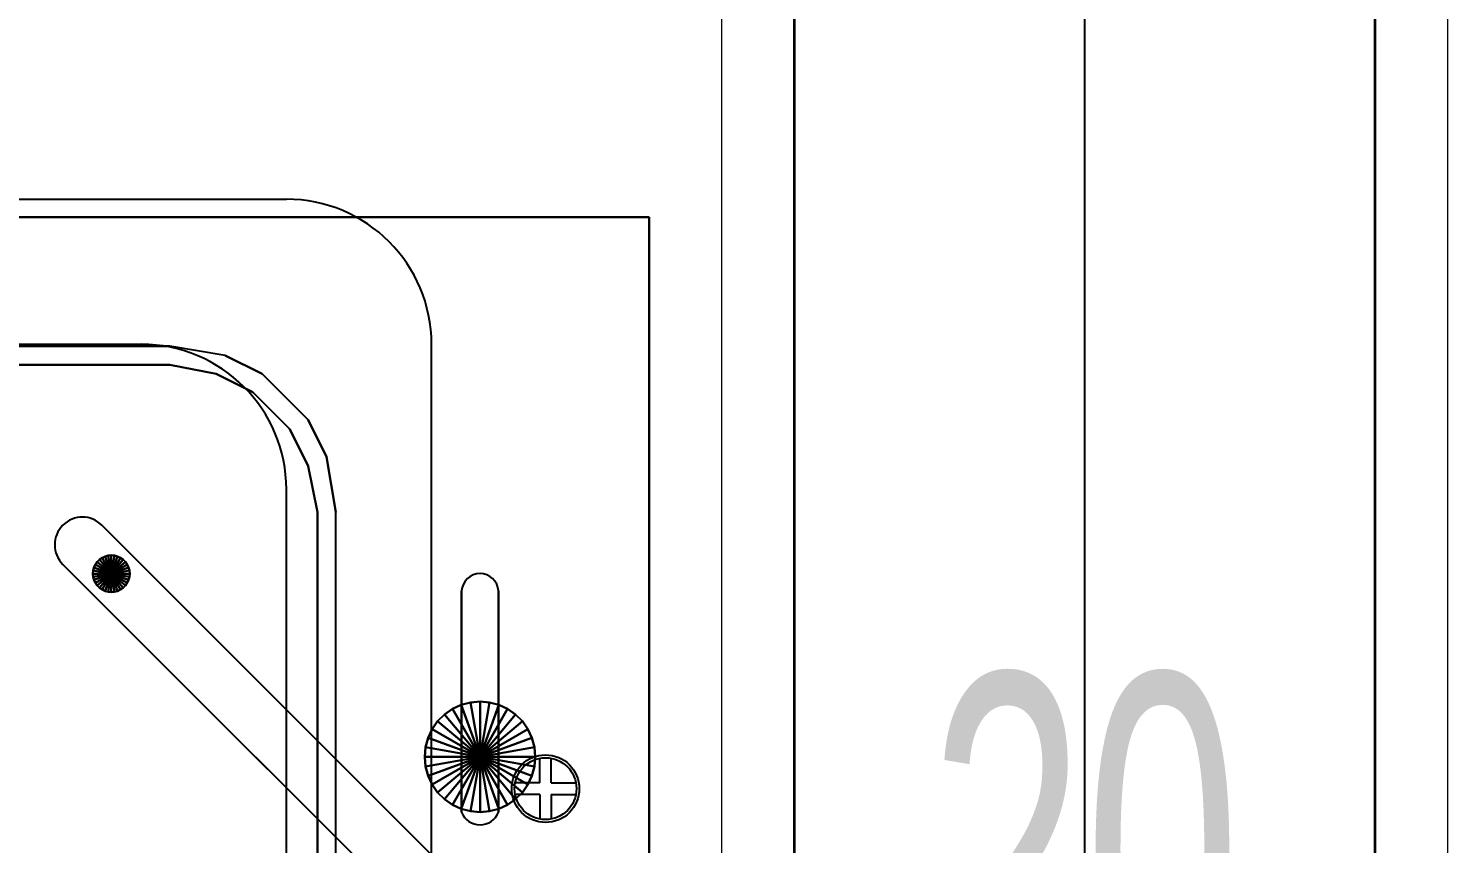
# Model space of a CAD drawing. Header units: inches. Extents: x -7543 to -822, y 102837 to 190349.
# Drawn here: x -833.28704 to -833.27726, y 102837.01969 to 102837.02531 of the extents above; entities that cross this region are included whole.
import ezdxf

# ---------------------------------------------------------------- set-up
doc = ezdxf.new("R2010")
doc.units = ezdxf.units.IN
doc.header["$MEASUREMENT"] = 0
doc.linetypes.add('__ZG_T_P__9', pattern=[22, 1, -10, 1, -10])
doc.linetypes.add('DASHDOTX2', pattern=[2, 1, -0.5, 0, -0.5])
doc.layers.get('Defpoints').update_dxf_attribs({"lineweight": 25})
for name, color, linetype, lineweight in [('AKS', 1, 'Continuous', 25), ('ICOL', 55, 'Continuous', 25), ('İZ DÜŞÜM', 253, 'Continuous', 20), ('SIVA', 150, 'Continuous', 15)]:
    doc.layers.add(name, color=color, linetype=linetype, lineweight=lineweight)
doc.layers.add('DUVAR', color=7, linetype='Continuous', lineweight=35, true_color=0xfc4642)
doc.layers.add('TEFRİŞ', color=7, linetype='Continuous', lineweight=25, true_color=0x78462c)
doc.styles.add('OLCU', font='tromand.shx', dxfattribs={"width": 0.6, "height": 12})

msp = doc.modelspace()

# ---------------------------------------------------------------- linework, layer by layer
at = {"layer": 'AKS', "linetype": 'DASHDOTX2', "ltscale": 10}
msp.add_line((-833.2797611994152, 102836.7345203941), (-833.2797611994152, 102837.2416375468), dxfattribs=at)
at = {"layer": 'Defpoints', "color": 6}
msp.add_line((-833.2777611994155, 102836.7776839999), (-833.2777611994155, 102837.1276839999), dxfattribs=at)
at = {"layer": 'Defpoints', "color": 3}
msp.add_line((-833.2817611994157, 102836.9756839999), (-833.2817611994157, 102837.053184434), dxfattribs=at)
at = {"layer": 'DUVAR'}
for p, q in [((-833.2777611994156, 102836.9716839999), (-833.2777611994156, 102837.0976838212)), ((-833.2817611994157, 102836.9756839999), (-833.2817611994157, 102837.053184434))]:
    msp.add_line(p, q, dxfattribs=at)
at = {"layer": 'ICOL'}
for p, q in [((-833.2907611994156, 102837.0241287932), (-833.2852611994156, 102837.0241287932)), ((-833.2897611994156, 102837.0231287932), (-833.2862611994155, 102837.0231287932)), ((-833.2842611994156, 102837.0191604804), (-833.2842611994156, 102837.0231287932)), ((-833.2852611994156, 102837.0191604804), (-833.2852611994156, 102837.0221287932)), ((-833.2835159373597, 102837.0201074961), (-833.2835159373597, 102837.0202803887)), ((-833.2834359373597, 102837.0201074961), (-833.2834359373597, 102837.0202803887)), ((-833.2835159373598, 102837.0201074961), (-833.2836888299702, 102837.0201074961)), ((-833.2834359373597, 102837.0201074961), (-833.2832630447492, 102837.0201074961)), ((-833.2835159373597, 102837.0200274961), (-833.2836888299702, 102837.0200274961)), ((-833.2835159373597, 102837.0200274961), (-833.2835159373597, 102837.0198546035)), ((-833.2834359373597, 102837.0200274961), (-833.2834359373597, 102837.0198546035)), ((-833.2834359373597, 102837.0200274961), (-833.2832630447492, 102837.0200274961))]:
    msp.add_line(p, q, dxfattribs=at)
for radius in [0.0002328926104400307, 0.0002128926104400307]:
    msp.add_circle((-833.2834759373598, 102837.0200674961), radius, dxfattribs=at)
for centre in [(-833.2852611994156, 102837.0231287932), (-833.2862611994157, 102837.0221287932)]:
    msp.add_arc(centre, 0.001, 0, 90, dxfattribs=at)
at = {"layer": 'İZ DÜŞÜM', "linetype": '__ZG_T_P__9'}
for p, q in [((-833.2777611994165, 102837.1276839999), (-833.2777611994165, 102836.7776839999)), ((-833.2777611994152, 102837.1276839999), (-833.2777611994152, 102836.7776839999))]:
    msp.add_line(p, q, dxfattribs=at)
at = {"layer": 'SIVA'}
for p, q in [((-833.2772611994153, 102837.0981838212), (-833.2772611994153, 102836.9711839998)), ((-833.2822611994153, 102836.9761838212), (-833.2822611994153, 102837.052684434))]:
    msp.add_line(p, q, dxfattribs=at)
at = {"layer": 'TEFRİŞ'}
for p, q in [((-833.2860631994156, 102837.0231155963, -0.004190999999999999), (-833.2907291994156, 102837.0231155963, -0.004190999999999999)), ((-833.2856821994156, 102837.0230520963, -0.004190999999999999), (-833.2860631994156, 102837.0231155963, -0.004190999999999999)), ((-833.2854281994156, 102837.0229250963, -0.004190999999999999), (-833.2856821994156, 102837.0230520963, -0.004190999999999999)), ((-833.2857456994157, 102837.0229250963, -0.004190999999999999), (-833.2860631994156, 102837.0229885963, -0.004190999999999999)), ((-833.2854916994156, 102837.0227980963, -0.004190999999999999), (-833.2857456994157, 102837.0229250963, -0.004190999999999999)), ((-833.2851106994156, 102837.0226075963, -0.004190999999999999), (-833.2854281994156, 102837.0229250963, -0.004190999999999999)), ((-833.2852376994156, 102837.0225440963, -0.004190999999999999), (-833.2854916994156, 102837.0227980963, -0.004190999999999999)), ((-833.2849836994156, 102837.0223535963, -0.004190999999999999), (-833.2851106994156, 102837.0226075963, -0.004190999999999999)), ((-833.2851106994156, 102837.0222900963, -0.004190999999999999), (-833.2852376994156, 102837.0225440963, -0.004190999999999999)), ((-833.2849201994156, 102837.0219725963, -0.004190999999999999), (-833.2849836994156, 102837.0223535963, -0.004190999999999999)), ((-833.2850471994157, 102837.0219725963, -0.004190999999999999), (-833.2851106994156, 102837.0222900963, -0.004190999999999999)), ((-833.2849201994156, 102837.0160365963, -0.004190999999999999), (-833.2849201994156, 102837.0219725963, -0.004190999999999999))]:
    msp.add_line(p, q, dxfattribs=at)
for centre, radius, start, end in [((-833.2866661794156, 102837.0217475763, 0.00127), 0.000190494566851637, 45.0000000002303, 225.0000000002303), ((-833.2839271994156, 102837.0214216956, 0.0007620000000000005), 0.0001272455105001902, 3.559764823979747, 176.4402351760203), ((-833.2839271994156, 102837.0199536451, 0.0007620000000000005), 0.0001357854441317281, 200.7234838140541, 339.2765161859458)]:
    msp.add_arc(centre, radius, start, end, dxfattribs=at)
for points in [[(-833.2827611994156, 102837.0240045963, -0.000127000000000001), (-833.2927611994156, 102837.0240045963, -0.000127000000000001), (-833.2927611994156, 102837.0240045963), (-833.2827611994156, 102837.0240045963)], [(-833.2827611994156, 102837.0240045963, -0.000127000000000001), (-833.2827611994156, 102837.0140045963, -0.000127000000000001), (-833.2827611994156, 102837.0140045963), (-833.2827611994156, 102837.0240045963)], [(-833.2907291994156, 102837.0229885963, -0.004190999999999999), (-833.2860631994156, 102837.0229885963, -0.004190999999999999), (-833.2860631994156, 102837.0229885963, -0.000127000000000001), (-833.2907291994156, 102837.0229885963, -0.000127000000000001)], [(-833.2860631994156, 102837.0229885963, -0.004190999999999999), (-833.2857456994157, 102837.0229250963, -0.004190999999999999), (-833.2857456994157, 102837.0229250963, -0.000127000000000001), (-833.2860631994156, 102837.0229885963, -0.000127000000000001)], [(-833.2857456994157, 102837.0229250963, -0.004190999999999999), (-833.2854916994156, 102837.0227980963, -0.004190999999999999), (-833.2854916994156, 102837.0227980963, -0.000127000000000001), (-833.2857456994157, 102837.0229250963, -0.000127000000000001)], [(-833.2854916994156, 102837.0227980963, -0.004190999999999999), (-833.2852376994156, 102837.0225440963, -0.004190999999999999), (-833.2852376994156, 102837.0225440963, -0.000127000000000001), (-833.2854916994156, 102837.0227980963, -0.000127000000000001)], [(-833.2852376994156, 102837.0225440963, -0.004190999999999999), (-833.2851106994156, 102837.0222900963, -0.004190999999999999), (-833.2851106994156, 102837.0222900963, -0.000127000000000001), (-833.2852376994156, 102837.0225440963, -0.000127000000000001)], [(-833.2851106994156, 102837.0222900963, -0.004190999999999999), (-833.2850471994157, 102837.0219725963, -0.004190999999999999), (-833.2850471994157, 102837.0219725963, -0.000127000000000001), (-833.2851106994156, 102837.0222900963, -0.000127000000000001)], [(-833.2850471994157, 102837.0219725963, -0.004190999999999999), (-833.2850471994157, 102837.0160365963, -0.004190999999999999), (-833.2850471994157, 102837.0160365963, -0.000127000000000001), (-833.2850471994157, 102837.0219725963, -0.000127000000000001)], [(-833.2838822994156, 102837.0192330963, 0.00127), (-833.2837026994156, 102837.0190534963, 0.000889), (-833.2865314794157, 102837.0218822763, 0.000889), (-833.2865314794157, 102837.0218822763, 0.00127)], [(-833.2865106394156, 102837.0216679363, 0.0006349999999999995), (-833.2865306994156, 102837.0216585763, 0.0006349999999999995), (-833.2865306994156, 102837.0216585763, 0.000889), (-833.2865106394156, 102837.0216679363, 0.000889)], [(-833.2864671994156, 102837.0215485963, 0.0006349999999999995), (-833.2865106394156, 102837.0216679363, 0.0006349999999999995), (-833.2865306994156, 102837.0216585763, 0.0006349999999999995), (-833.2864671994156, 102837.0215485963, 0.0006349999999999995)], [(-833.2864671994156, 102837.0215485963, 0.000889), (-833.2865106394156, 102837.0216679363, 0.000889), (-833.2865306994156, 102837.0216585763, 0.000889), (-833.2864671994156, 102837.0215485963, 0.000889)], [(-833.2864892594156, 102837.0216736763, 0.0006349999999999995), (-833.2865106394156, 102837.0216679363, 0.0006349999999999995), (-833.2865106394156, 102837.0216679363, 0.000889), (-833.2864892594156, 102837.0216736763, 0.000889)], [(-833.2864671994156, 102837.0215485963, 0.0006349999999999995), (-833.2864892594156, 102837.0216736763, 0.0006349999999999995), (-833.2865106394156, 102837.0216679363, 0.0006349999999999995), (-833.2864671994156, 102837.0215485963, 0.0006349999999999995)], [(-833.2864671994156, 102837.0215485963, 0.000889), (-833.2864892594156, 102837.0216736763, 0.000889), (-833.2865106394156, 102837.0216679363, 0.000889), (-833.2864671994156, 102837.0215485963, 0.000889)], [(-833.2864671994156, 102837.0216755963, 0.0006349999999999995), (-833.2864892594156, 102837.0216736763, 0.0006349999999999995), (-833.2864892594156, 102837.0216736763, 0.000889), (-833.2864671994156, 102837.0216755963, 0.000889)], [(-833.2864671994156, 102837.0215485963, 0.0006349999999999995), (-833.2864671994156, 102837.0216755963, 0.0006349999999999995), (-833.2864892594156, 102837.0216736763, 0.0006349999999999995), (-833.2864671994156, 102837.0215485963, 0.0006349999999999995)], [(-833.2864671994156, 102837.0215485963, 0.000889), (-833.2864671994156, 102837.0216755963, 0.000889), (-833.2864892594156, 102837.0216736763, 0.000889), (-833.2864671994156, 102837.0215485963, 0.000889)], [(-833.2864451394156, 102837.0216736763, 0.0006349999999999995), (-833.2864671994156, 102837.0216755963, 0.0006349999999999995), (-833.2864671994156, 102837.0216755963, 0.000889), (-833.2864451394156, 102837.0216736763, 0.000889)], [(-833.2864671994156, 102837.0215485963, 0.0006349999999999995), (-833.2864451394156, 102837.0216736763, 0.0006349999999999995), (-833.2864671994156, 102837.0216755963, 0.0006349999999999995), (-833.2864671994156, 102837.0215485963, 0.0006349999999999995)], [(-833.2864671994156, 102837.0215485963, 0.000889), (-833.2864451394156, 102837.0216736763, 0.000889), (-833.2864671994156, 102837.0216755963, 0.000889), (-833.2864671994156, 102837.0215485963, 0.000889)], [(-833.2864671994156, 102837.0215485963, 0.0006349999999999995), (-833.2864237594156, 102837.0216679363, 0.0006349999999999995), (-833.2864451394156, 102837.0216736763, 0.0006349999999999995), (-833.2864671994156, 102837.0215485963, 0.0006349999999999995)], [(-833.2864671994156, 102837.0215485963, 0.000889), (-833.2864237594156, 102837.0216679363, 0.000889), (-833.2864451394156, 102837.0216736763, 0.000889), (-833.2864671994156, 102837.0215485963, 0.000889)], [(-833.2864671994156, 102837.0215485963, 0.0006349999999999995), (-833.2864036994156, 102837.0216585763, 0.0006349999999999995), (-833.2864237594156, 102837.0216679363, 0.0006349999999999995), (-833.2864671994156, 102837.0215485963, 0.0006349999999999995)], [(-833.2864671994156, 102837.0215485963, 0.000889), (-833.2864036994156, 102837.0216585763, 0.000889), (-833.2864237594156, 102837.0216679363, 0.000889), (-833.2864671994156, 102837.0215485963, 0.000889)], [(-833.2864237594156, 102837.0216679363, 0.0006349999999999995), (-833.2864451394156, 102837.0216736763, 0.0006349999999999995), (-833.2864451394156, 102837.0216736763, 0.000889), (-833.2864237594156, 102837.0216679363, 0.000889)], [(-833.2864036994156, 102837.0216585763, 0.0006349999999999995), (-833.2864237594156, 102837.0216679363, 0.0006349999999999995), (-833.2864237594156, 102837.0216679363, 0.000889), (-833.2864036994156, 102837.0216585763, 0.000889)], [(-833.2841516994156, 102837.0189636963, 0.00127), (-833.2839720994157, 102837.0187840963, 0.000889), (-833.2868008794156, 102837.0216128763, 0.000889), (-833.2868008794156, 102837.0216128763, 0.00127)], [(-833.2865922794156, 102837.0215706563, 0.0006349999999999995), (-833.2865941994156, 102837.0215485963, 0.0006349999999999995), (-833.2865941994156, 102837.0215485963, 0.000889), (-833.2865922794156, 102837.0215706563, 0.000889)], [(-833.2864671994156, 102837.0215485963, 0.0006349999999999995), (-833.2865922794156, 102837.0215706563, 0.0006349999999999995), (-833.2865941994156, 102837.0215485963, 0.0006349999999999995), (-833.2864671994156, 102837.0215485963, 0.0006349999999999995)], [(-833.2864671994156, 102837.0215485963, 0.000889), (-833.2865922794156, 102837.0215706563, 0.000889), (-833.2865941994156, 102837.0215485963, 0.000889), (-833.2864671994156, 102837.0215485963, 0.000889)], [(-833.2865865394156, 102837.0215920363, 0.0006349999999999995), (-833.2865922794156, 102837.0215706563, 0.0006349999999999995), (-833.2865922794156, 102837.0215706563, 0.000889), (-833.2865865394156, 102837.0215920363, 0.000889)], [(-833.2864671994156, 102837.0215485963, 0.0006349999999999995), (-833.2865865394156, 102837.0215920363, 0.0006349999999999995), (-833.2865922794156, 102837.0215706563, 0.0006349999999999995), (-833.2864671994156, 102837.0215485963, 0.0006349999999999995)], [(-833.2864671994156, 102837.0215485963, 0.000889), (-833.2865865394156, 102837.0215920363, 0.000889), (-833.2865922794156, 102837.0215706563, 0.000889), (-833.2864671994156, 102837.0215485963, 0.000889)], [(-833.2865771794156, 102837.0216120963, 0.0006349999999999995), (-833.2865865394156, 102837.0215920363, 0.0006349999999999995), (-833.2865865394156, 102837.0215920363, 0.000889), (-833.2865771794156, 102837.0216120963, 0.000889)], [(-833.2864671994156, 102837.0215485963, 0.0006349999999999995), (-833.2865771794156, 102837.0216120963, 0.0006349999999999995), (-833.2865865394156, 102837.0215920363, 0.0006349999999999995), (-833.2864671994156, 102837.0215485963, 0.0006349999999999995)], [(-833.2864671994156, 102837.0215485963, 0.000889), (-833.2865771794156, 102837.0216120963, 0.000889), (-833.2865865394156, 102837.0215920363, 0.000889), (-833.2864671994156, 102837.0215485963, 0.000889)], [(-833.2865644794156, 102837.0216302363, 0.0006349999999999995), (-833.2865771794156, 102837.0216120963, 0.0006349999999999995), (-833.2865771794156, 102837.0216120963, 0.000889), (-833.2865644794156, 102837.0216302363, 0.000889)], [(-833.2864671994156, 102837.0215485963, 0.0006349999999999995), (-833.2865644794156, 102837.0216302363, 0.0006349999999999995), (-833.2865771794156, 102837.0216120963, 0.0006349999999999995), (-833.2864671994156, 102837.0215485963, 0.0006349999999999995)], [(-833.2864671994156, 102837.0215485963, 0.000889), (-833.2865644794156, 102837.0216302363, 0.000889), (-833.2865771794156, 102837.0216120963, 0.000889), (-833.2864671994156, 102837.0215485963, 0.000889)], [(-833.2865488394157, 102837.0216458763, 0.0006349999999999995), (-833.2865644794156, 102837.0216302363, 0.0006349999999999995), (-833.2865644794156, 102837.0216302363, 0.000889), (-833.2865488394157, 102837.0216458763, 0.000889)], [(-833.2864671994156, 102837.0215485963, 0.0006349999999999995), (-833.2865488394157, 102837.0216458763, 0.0006349999999999995), (-833.2865644794156, 102837.0216302363, 0.0006349999999999995), (-833.2864671994156, 102837.0215485963, 0.0006349999999999995)], [(-833.2864671994156, 102837.0215485963, 0.000889), (-833.2865488394157, 102837.0216458763, 0.000889), (-833.2865644794156, 102837.0216302363, 0.000889), (-833.2864671994156, 102837.0215485963, 0.000889)], [(-833.2865306994156, 102837.0216585763, 0.0006349999999999995), (-833.2865488394157, 102837.0216458763, 0.0006349999999999995), (-833.2865488394157, 102837.0216458763, 0.000889), (-833.2865306994156, 102837.0216585763, 0.000889)], [(-833.2864671994156, 102837.0215485963, 0.0006349999999999995), (-833.2865306994156, 102837.0216585763, 0.0006349999999999995), (-833.2865488394157, 102837.0216458763, 0.0006349999999999995), (-833.2864671994156, 102837.0215485963, 0.0006349999999999995)], [(-833.2864671994156, 102837.0215485963, 0.000889), (-833.2865306994156, 102837.0216585763, 0.000889), (-833.2865488394157, 102837.0216458763, 0.000889), (-833.2864671994156, 102837.0215485963, 0.000889)], [(-833.2864671994156, 102837.0215485963, 0.0006349999999999995), (-833.2863855594156, 102837.0216458763, 0.0006349999999999995), (-833.2864036994156, 102837.0216585763, 0.0006349999999999995), (-833.2864671994156, 102837.0215485963, 0.0006349999999999995)], [(-833.2864671994156, 102837.0215485963, 0.000889), (-833.2863855594156, 102837.0216458763, 0.000889), (-833.2864036994156, 102837.0216585763, 0.000889), (-833.2864671994156, 102837.0215485963, 0.000889)], [(-833.2864671994156, 102837.0215485963, 0.0006349999999999995), (-833.2863699194156, 102837.0216302363, 0.0006349999999999995), (-833.2863855594156, 102837.0216458763, 0.0006349999999999995), (-833.2864671994156, 102837.0215485963, 0.0006349999999999995)], [(-833.2864671994156, 102837.0215485963, 0.000889), (-833.2863699194156, 102837.0216302363, 0.000889), (-833.2863855594156, 102837.0216458763, 0.000889), (-833.2864671994156, 102837.0215485963, 0.000889)], [(-833.2864671994156, 102837.0215485963, 0.0006349999999999995), (-833.2863572194155, 102837.0216120963, 0.0006349999999999995), (-833.2863699194156, 102837.0216302363, 0.0006349999999999995), (-833.2864671994156, 102837.0215485963, 0.0006349999999999995)], [(-833.2864671994156, 102837.0215485963, 0.000889), (-833.2863572194155, 102837.0216120963, 0.000889), (-833.2863699194156, 102837.0216302363, 0.000889), (-833.2864671994156, 102837.0215485963, 0.000889)], [(-833.2864671994156, 102837.0215485963, 0.0006349999999999995), (-833.2863478594156, 102837.0215920363, 0.0006349999999999995), (-833.2863572194155, 102837.0216120963, 0.0006349999999999995), (-833.2864671994156, 102837.0215485963, 0.0006349999999999995)], [(-833.2864671994156, 102837.0215485963, 0.000889), (-833.2863478594156, 102837.0215920363, 0.000889), (-833.2863572194155, 102837.0216120963, 0.000889), (-833.2864671994156, 102837.0215485963, 0.000889)], [(-833.2864671994156, 102837.0215485963, 0.0006349999999999995), (-833.2863421194156, 102837.0215706563, 0.0006349999999999995), (-833.2863478594156, 102837.0215920363, 0.0006349999999999995), (-833.2864671994156, 102837.0215485963, 0.0006349999999999995)], [(-833.2864671994156, 102837.0215485963, 0.000889), (-833.2863421194156, 102837.0215706563, 0.000889), (-833.2863478594156, 102837.0215920363, 0.000889), (-833.2864671994156, 102837.0215485963, 0.000889)], [(-833.2864671994156, 102837.0215485963, 0.0006349999999999995), (-833.2863401994156, 102837.0215485963, 0.0006349999999999995), (-833.2863421194156, 102837.0215706563, 0.0006349999999999995), (-833.2864671994156, 102837.0215485963, 0.0006349999999999995)], [(-833.2864671994156, 102837.0215485963, 0.000889), (-833.2863401994156, 102837.0215485963, 0.000889), (-833.2863421194156, 102837.0215706563, 0.000889), (-833.2864671994156, 102837.0215485963, 0.000889)], [(-833.2863855594156, 102837.0216458763, 0.0006349999999999995), (-833.2864036994156, 102837.0216585763, 0.0006349999999999995), (-833.2864036994156, 102837.0216585763, 0.000889), (-833.2863855594156, 102837.0216458763, 0.000889)], [(-833.2863699194156, 102837.0216302363, 0.0006349999999999995), (-833.2863855594156, 102837.0216458763, 0.0006349999999999995), (-833.2863855594156, 102837.0216458763, 0.000889), (-833.2863699194156, 102837.0216302363, 0.000889)], [(-833.2863572194155, 102837.0216120963, 0.0006349999999999995), (-833.2863699194156, 102837.0216302363, 0.0006349999999999995), (-833.2863699194156, 102837.0216302363, 0.000889), (-833.2863572194155, 102837.0216120963, 0.000889)], [(-833.2863478594156, 102837.0215920363, 0.0006349999999999995), (-833.2863572194155, 102837.0216120963, 0.0006349999999999995), (-833.2863572194155, 102837.0216120963, 0.000889), (-833.2863478594156, 102837.0215920363, 0.000889)], [(-833.2863421194156, 102837.0215706563, 0.0006349999999999995), (-833.2863478594156, 102837.0215920363, 0.0006349999999999995), (-833.2863478594156, 102837.0215920363, 0.000889), (-833.2863421194156, 102837.0215706563, 0.000889)], [(-833.2863401994156, 102837.0215485963, 0.0006349999999999995), (-833.2863421194156, 102837.0215706563, 0.0006349999999999995), (-833.2863421194156, 102837.0215706563, 0.000889), (-833.2863401994156, 102837.0215485963, 0.000889)], [(-833.2865941994156, 102837.0215485963, 0.0006349999999999995), (-833.2865922794156, 102837.0215265363, 0.0006349999999999995), (-833.2865922794156, 102837.0215265363, 0.000889), (-833.2865941994156, 102837.0215485963, 0.000889)], [(-833.2864671994156, 102837.0215485963, 0.0006349999999999995), (-833.2865941994156, 102837.0215485963, 0.0006349999999999995), (-833.2865922794156, 102837.0215265363, 0.0006349999999999995), (-833.2864671994156, 102837.0215485963, 0.0006349999999999995)], [(-833.2864671994156, 102837.0215485963, 0.000889), (-833.2865941994156, 102837.0215485963, 0.000889), (-833.2865922794156, 102837.0215265363, 0.000889), (-833.2864671994156, 102837.0215485963, 0.000889)], [(-833.2864671994156, 102837.0215485963, 0.0006349999999999995), (-833.2865922794156, 102837.0215265363, 0.0006349999999999995), (-833.2865865394156, 102837.0215051563, 0.0006349999999999995), (-833.2864671994156, 102837.0215485963, 0.0006349999999999995)], [(-833.2864671994156, 102837.0215485963, 0.000889), (-833.2865922794156, 102837.0215265363, 0.000889), (-833.2865865394156, 102837.0215051563, 0.000889), (-833.2864671994156, 102837.0215485963, 0.000889)], [(-833.2865922794156, 102837.0215265363, 0.0006349999999999995), (-833.2865865394156, 102837.0215051563, 0.0006349999999999995), (-833.2865865394156, 102837.0215051563, 0.000889), (-833.2865922794156, 102837.0215265363, 0.000889)], [(-833.2864671994156, 102837.0215485963, 0.0006349999999999995), (-833.2865865394156, 102837.0215051563, 0.0006349999999999995), (-833.2865771794156, 102837.0214850963, 0.0006349999999999995), (-833.2864671994156, 102837.0215485963, 0.0006349999999999995)], [(-833.2864671994156, 102837.0215485963, 0.000889), (-833.2865865394156, 102837.0215051563, 0.000889), (-833.2865771794156, 102837.0214850963, 0.000889), (-833.2864671994156, 102837.0215485963, 0.000889)], [(-833.2865865394156, 102837.0215051563, 0.0006349999999999995), (-833.2865771794156, 102837.0214850963, 0.0006349999999999995), (-833.2865771794156, 102837.0214850963, 0.000889), (-833.2865865394156, 102837.0215051563, 0.000889)], [(-833.2864671994156, 102837.0215485963, 0.0006349999999999995), (-833.2865771794156, 102837.0214850963, 0.0006349999999999995), (-833.2865644794156, 102837.0214669563, 0.0006349999999999995), (-833.2864671994156, 102837.0215485963, 0.0006349999999999995)], [(-833.2864671994156, 102837.0215485963, 0.000889), (-833.2865771794156, 102837.0214850963, 0.000889), (-833.2865644794156, 102837.0214669563, 0.000889), (-833.2864671994156, 102837.0215485963, 0.000889)], [(-833.2865771794156, 102837.0214850963, 0.0006349999999999995), (-833.2865644794156, 102837.0214669563, 0.0006349999999999995), (-833.2865644794156, 102837.0214669563, 0.000889), (-833.2865771794156, 102837.0214850963, 0.000889)], [(-833.2864671994156, 102837.0215485963, 0.0006349999999999995), (-833.2865644794156, 102837.0214669563, 0.0006349999999999995), (-833.2865488394157, 102837.0214513163, 0.0006349999999999995), (-833.2864671994156, 102837.0215485963, 0.0006349999999999995)], [(-833.2864671994156, 102837.0215485963, 0.000889), (-833.2865644794156, 102837.0214669563, 0.000889), (-833.2865488394157, 102837.0214513163, 0.000889), (-833.2864671994156, 102837.0215485963, 0.000889)], [(-833.2864671994156, 102837.0215485963, 0.0006349999999999995), (-833.2865488394157, 102837.0214513163, 0.0006349999999999995), (-833.2865306994156, 102837.0214386163, 0.0006349999999999995), (-833.2864671994156, 102837.0215485963, 0.0006349999999999995)], [(-833.2864671994156, 102837.0215485963, 0.000889), (-833.2865488394157, 102837.0214513163, 0.000889), (-833.2865306994156, 102837.0214386163, 0.000889), (-833.2864671994156, 102837.0215485963, 0.000889)], [(-833.2864671994156, 102837.0215485963, 0.0006349999999999995), (-833.2865306994156, 102837.0214386163, 0.0006349999999999995), (-833.2865106394156, 102837.0214292563, 0.0006349999999999995), (-833.2864671994156, 102837.0215485963, 0.0006349999999999995)], [(-833.2864671994156, 102837.0215485963, 0.000889), (-833.2865306994156, 102837.0214386163, 0.000889), (-833.2865106394156, 102837.0214292563, 0.000889), (-833.2864671994156, 102837.0215485963, 0.000889)], [(-833.2864671994156, 102837.0215485963, 0.0006349999999999995), (-833.2865106394156, 102837.0214292563, 0.0006349999999999995), (-833.2864892594156, 102837.0214235163, 0.0006349999999999995), (-833.2864671994156, 102837.0215485963, 0.0006349999999999995)], [(-833.2864671994156, 102837.0215485963, 0.000889), (-833.2865106394156, 102837.0214292563, 0.000889), (-833.2864892594156, 102837.0214235163, 0.000889), (-833.2864671994156, 102837.0215485963, 0.000889)], [(-833.2864671994156, 102837.0215485963, 0.0006349999999999995), (-833.2864892594156, 102837.0214235163, 0.0006349999999999995), (-833.2864671994156, 102837.0214215963, 0.0006349999999999995), (-833.2864671994156, 102837.0215485963, 0.0006349999999999995)], [(-833.2864671994156, 102837.0215485963, 0.0006349999999999995), (-833.2864671994156, 102837.0214215963, 0.0006349999999999995), (-833.2864451394156, 102837.0214235163, 0.0006349999999999995), (-833.2864671994156, 102837.0215485963, 0.0006349999999999995)], [(-833.2864671994156, 102837.0215485963, 0.000889), (-833.2864671994156, 102837.0214215963, 0.000889), (-833.2864451394156, 102837.0214235163, 0.000889), (-833.2864671994156, 102837.0215485963, 0.000889)], [(-833.2864671994156, 102837.0215485963, 0.0006349999999999995), (-833.2864451394156, 102837.0214235163, 0.0006349999999999995), (-833.2864237594156, 102837.0214292563, 0.0006349999999999995), (-833.2864671994156, 102837.0215485963, 0.0006349999999999995)], [(-833.2864671994156, 102837.0215485963, 0.000889), (-833.2864451394156, 102837.0214235163, 0.000889), (-833.2864237594156, 102837.0214292563, 0.000889), (-833.2864671994156, 102837.0215485963, 0.000889)], [(-833.2864671994156, 102837.0215485963, 0.0006349999999999995), (-833.2864237594156, 102837.0214292563, 0.0006349999999999995), (-833.2864036994156, 102837.0214386163, 0.0006349999999999995), (-833.2864671994156, 102837.0215485963, 0.0006349999999999995)], [(-833.2864671994156, 102837.0215485963, 0.000889), (-833.2864237594156, 102837.0214292563, 0.000889), (-833.2864036994156, 102837.0214386163, 0.000889), (-833.2864671994156, 102837.0215485963, 0.000889)], [(-833.2864671994156, 102837.0215485963, 0.0006349999999999995), (-833.2864036994156, 102837.0214386163, 0.0006349999999999995), (-833.2863855594156, 102837.0214513163, 0.0006349999999999995), (-833.2864671994156, 102837.0215485963, 0.0006349999999999995)], [(-833.2864671994156, 102837.0215485963, 0.000889), (-833.2864036994156, 102837.0214386163, 0.000889), (-833.2863855594156, 102837.0214513163, 0.000889), (-833.2864671994156, 102837.0215485963, 0.000889)], [(-833.2864671994156, 102837.0215485963, 0.0006349999999999995), (-833.2863855594156, 102837.0214513163, 0.0006349999999999995), (-833.2863699194156, 102837.0214669563, 0.0006349999999999995), (-833.2864671994156, 102837.0215485963, 0.0006349999999999995)], [(-833.2864671994156, 102837.0215485963, 0.000889), (-833.2863855594156, 102837.0214513163, 0.000889), (-833.2863699194156, 102837.0214669563, 0.000889), (-833.2864671994156, 102837.0215485963, 0.000889)], [(-833.2864671994156, 102837.0215485963, 0.0006349999999999995), (-833.2863699194156, 102837.0214669563, 0.0006349999999999995), (-833.2863572194155, 102837.0214850963, 0.0006349999999999995), (-833.2864671994156, 102837.0215485963, 0.0006349999999999995)], [(-833.2864671994156, 102837.0215485963, 0.000889), (-833.2863699194156, 102837.0214669563, 0.000889), (-833.2863572194155, 102837.0214850963, 0.000889), (-833.2864671994156, 102837.0215485963, 0.000889)], [(-833.2864671994156, 102837.0215485963, 0.0006349999999999995), (-833.2863572194155, 102837.0214850963, 0.0006349999999999995), (-833.2863478594156, 102837.0215051563, 0.0006349999999999995), (-833.2864671994156, 102837.0215485963, 0.0006349999999999995)], [(-833.2864671994156, 102837.0215485963, 0.000889), (-833.2863572194155, 102837.0214850963, 0.000889), (-833.2863478594156, 102837.0215051563, 0.000889), (-833.2864671994156, 102837.0215485963, 0.000889)], [(-833.2864671994156, 102837.0215485963, 0.0006349999999999995), (-833.2863478594156, 102837.0215051563, 0.0006349999999999995), (-833.2863421194156, 102837.0215265363, 0.0006349999999999995), (-833.2864671994156, 102837.0215485963, 0.0006349999999999995)], [(-833.2864671994156, 102837.0215485963, 0.000889), (-833.2863478594156, 102837.0215051563, 0.000889), (-833.2863421194156, 102837.0215265363, 0.000889), (-833.2864671994156, 102837.0215485963, 0.000889)], [(-833.2864671994156, 102837.0215485963, 0.0006349999999999995), (-833.2863421194156, 102837.0215265363, 0.0006349999999999995), (-833.2863401994156, 102837.0215485963, 0.0006349999999999995), (-833.2864671994156, 102837.0215485963, 0.0006349999999999995)], [(-833.2864671994156, 102837.0215485963, 0.000889), (-833.2863421194156, 102837.0215265363, 0.000889), (-833.2863401994156, 102837.0215485963, 0.000889), (-833.2864671994156, 102837.0215485963, 0.000889)], [(-833.2863699194156, 102837.0214669563, 0.0006349999999999995), (-833.2863572194155, 102837.0214850963, 0.0006349999999999995), (-833.2863572194155, 102837.0214850963, 0.000889), (-833.2863699194156, 102837.0214669563, 0.000889)], [(-833.2863572194155, 102837.0214850963, 0.0006349999999999995), (-833.2863478594156, 102837.0215051563, 0.0006349999999999995), (-833.2863478594156, 102837.0215051563, 0.000889), (-833.2863572194155, 102837.0214850963, 0.000889)], [(-833.2863478594156, 102837.0215051563, 0.0006349999999999995), (-833.2863421194156, 102837.0215265363, 0.0006349999999999995), (-833.2863421194156, 102837.0215265363, 0.000889), (-833.2863478594156, 102837.0215051563, 0.000889)], [(-833.2863421194156, 102837.0215265363, 0.0006349999999999995), (-833.2863401994156, 102837.0215485963, 0.0006349999999999995), (-833.2863401994156, 102837.0215485963, 0.000889), (-833.2863421194156, 102837.0215265363, 0.000889)], [(-833.2865644794156, 102837.0214669563, 0.0006349999999999995), (-833.2865488394157, 102837.0214513163, 0.0006349999999999995), (-833.2865488394157, 102837.0214513163, 0.000889), (-833.2865644794156, 102837.0214669563, 0.000889)], [(-833.2865488394157, 102837.0214513163, 0.0006349999999999995), (-833.2865306994156, 102837.0214386163, 0.0006349999999999995), (-833.2865306994156, 102837.0214386163, 0.000889), (-833.2865488394157, 102837.0214513163, 0.000889)], [(-833.2865306994156, 102837.0214386163, 0.0006349999999999995), (-833.2865106394156, 102837.0214292563, 0.0006349999999999995), (-833.2865106394156, 102837.0214292563, 0.000889), (-833.2865306994156, 102837.0214386163, 0.000889)], [(-833.2865106394156, 102837.0214292563, 0.0006349999999999995), (-833.2864892594156, 102837.0214235163, 0.0006349999999999995), (-833.2864892594156, 102837.0214235163, 0.000889), (-833.2865106394156, 102837.0214292563, 0.000889)], [(-833.2864892594156, 102837.0214235163, 0.0006349999999999995), (-833.2864671994156, 102837.0214215963, 0.0006349999999999995), (-833.2864671994156, 102837.0214215963, 0.000889), (-833.2864892594156, 102837.0214235163, 0.000889)], [(-833.2864892594156, 102837.0214235163, 0.0006349999999999995), (-833.2864671994156, 102837.0214215963, 0.0006349999999999995), (-833.2864671994156, 102837.0214215963, 0.000889), (-833.2864892594156, 102837.0214235163, 0.000889)], [(-833.2864671994156, 102837.0214215963, 0.0006349999999999995), (-833.2864451394156, 102837.0214235163, 0.0006349999999999995), (-833.2864451394156, 102837.0214235163, 0.000889), (-833.2864671994156, 102837.0214215963, 0.000889)], [(-833.2864451394156, 102837.0214235163, 0.0006349999999999995), (-833.2864237594156, 102837.0214292563, 0.0006349999999999995), (-833.2864237594156, 102837.0214292563, 0.000889), (-833.2864451394156, 102837.0214235163, 0.000889)], [(-833.2864237594156, 102837.0214292563, 0.0006349999999999995), (-833.2864036994156, 102837.0214386163, 0.0006349999999999995), (-833.2864036994156, 102837.0214386163, 0.000889), (-833.2864237594156, 102837.0214292563, 0.000889)], [(-833.2864036994156, 102837.0214386163, 0.0006349999999999995), (-833.2863855594156, 102837.0214513163, 0.0006349999999999995), (-833.2863855594156, 102837.0214513163, 0.000889), (-833.2864036994156, 102837.0214386163, 0.000889)], [(-833.2863855594156, 102837.0214513163, 0.0006349999999999995), (-833.2863699194156, 102837.0214669563, 0.0006349999999999995), (-833.2863699194156, 102837.0214669563, 0.000889), (-833.2863855594156, 102837.0214513163, 0.000889)], [(-833.2840541994156, 102837.0214295963, 0.0007620000000000005), (-833.2840541994156, 102837.0199055963, 0.0007620000000000005), (-833.2840541994156, 102837.0199055963, 0.0005079999999999999), (-833.2840541994156, 102837.0214295963, 0.0005079999999999999)], [(-833.2838001994156, 102837.0214295963, 0.0007620000000000005), (-833.2838001994156, 102837.0199055963, 0.0007620000000000005), (-833.2838001994156, 102837.0199055963, 0.0005079999999999999), (-833.2838001994156, 102837.0214295963, 0.0005079999999999999)], [(-833.2841176994157, 102837.0206165563), (-833.2841720994156, 102837.0205784563), (-833.2841720994156, 102837.0205784563, 0.0005079999999999999), (-833.2841176994157, 102837.0206165563, 0.0005079999999999999)], [(-833.2839271994156, 102837.0202865963), (-833.2841176994157, 102837.0206165563), (-833.2841720994156, 102837.0205784563), (-833.2839271994156, 102837.0202865963)], [(-833.2839271994156, 102837.0202865963, 0.0005079999999999999), (-833.2841176994157, 102837.0206165563, 0.0005079999999999999), (-833.2841720994156, 102837.0205784563, 0.0005079999999999999), (-833.2839271994156, 102837.0202865963, 0.0005079999999999999)], [(-833.2840574994157, 102837.0206446163), (-833.2841176994157, 102837.0206165563), (-833.2841176994157, 102837.0206165563, 0.0005079999999999999), (-833.2840574994157, 102837.0206446163, 0.0005079999999999999)], [(-833.2839271994156, 102837.0202865963), (-833.2840574994157, 102837.0206446163), (-833.2841176994157, 102837.0206165563), (-833.2839271994156, 102837.0202865963)], [(-833.2839271994156, 102837.0202865963, 0.0005079999999999999), (-833.2840574994157, 102837.0206446163, 0.0005079999999999999), (-833.2841176994157, 102837.0206165563, 0.0005079999999999999), (-833.2839271994156, 102837.0202865963, 0.0005079999999999999)], [(-833.2839933594156, 102837.0206618163), (-833.2840574994157, 102837.0206446163), (-833.2840574994157, 102837.0206446163, 0.0005079999999999999), (-833.2839933594156, 102837.0206618163, 0.0005079999999999999)], [(-833.2839271994156, 102837.0202865963), (-833.2839933594156, 102837.0206618163), (-833.2840574994157, 102837.0206446163), (-833.2839271994156, 102837.0202865963)], [(-833.2839271994156, 102837.0202865963, 0.0005079999999999999), (-833.2839933594156, 102837.0206618163, 0.0005079999999999999), (-833.2840574994157, 102837.0206446163, 0.0005079999999999999), (-833.2839271994156, 102837.0202865963, 0.0005079999999999999)], [(-833.2839271994156, 102837.0206675963), (-833.2839933594156, 102837.0206618163), (-833.2839933594156, 102837.0206618163, 0.0005079999999999999), (-833.2839271994156, 102837.0206675963, 0.0005079999999999999)], [(-833.2839271994156, 102837.0202865963), (-833.2839271994156, 102837.0206675963), (-833.2839933594156, 102837.0206618163), (-833.2839271994156, 102837.0202865963)], [(-833.2839271994156, 102837.0202865963, 0.0005079999999999999), (-833.2839271994156, 102837.0206675963, 0.0005079999999999999), (-833.2839933594156, 102837.0206618163, 0.0005079999999999999), (-833.2839271994156, 102837.0202865963, 0.0005079999999999999)], [(-833.2838610394156, 102837.0206618163), (-833.2839271994156, 102837.0206675963), (-833.2839271994156, 102837.0206675963, 0.0005079999999999999), (-833.2838610394156, 102837.0206618163, 0.0005079999999999999)], [(-833.2839271994156, 102837.0202865963), (-833.2838610394156, 102837.0206618163), (-833.2839271994156, 102837.0206675963), (-833.2839271994156, 102837.0202865963)], [(-833.2839271994156, 102837.0202865963, 0.0005079999999999999), (-833.2838610394156, 102837.0206618163, 0.0005079999999999999), (-833.2839271994156, 102837.0206675963, 0.0005079999999999999), (-833.2839271994156, 102837.0202865963, 0.0005079999999999999)], [(-833.2839271994156, 102837.0202865963), (-833.2837968994156, 102837.0206446163), (-833.2838610394156, 102837.0206618163), (-833.2839271994156, 102837.0202865963)], [(-833.2839271994156, 102837.0202865963, 0.0005079999999999999), (-833.2837968994156, 102837.0206446163, 0.0005079999999999999), (-833.2838610394156, 102837.0206618163, 0.0005079999999999999), (-833.2839271994156, 102837.0202865963, 0.0005079999999999999)], [(-833.2839271994156, 102837.0202865963), (-833.2837366994156, 102837.0206165563), (-833.2837968994156, 102837.0206446163), (-833.2839271994156, 102837.0202865963)], [(-833.2839271994156, 102837.0202865963, 0.0005079999999999999), (-833.2837366994156, 102837.0206165563, 0.0005079999999999999), (-833.2837968994156, 102837.0206446163, 0.0005079999999999999), (-833.2839271994156, 102837.0202865963, 0.0005079999999999999)], [(-833.2839271994156, 102837.0202865963), (-833.2836822994157, 102837.0205784563), (-833.2837366994156, 102837.0206165563), (-833.2839271994156, 102837.0202865963)], [(-833.2839271994156, 102837.0202865963, 0.0005079999999999999), (-833.2836822994157, 102837.0205784563, 0.0005079999999999999), (-833.2837366994156, 102837.0206165563, 0.0005079999999999999), (-833.2839271994156, 102837.0202865963, 0.0005079999999999999)], [(-833.2837968994156, 102837.0206446163), (-833.2838610394156, 102837.0206618163), (-833.2838610394156, 102837.0206618163, 0.0005079999999999999), (-833.2837968994156, 102837.0206446163, 0.0005079999999999999)], [(-833.2837366994156, 102837.0206165563), (-833.2837968994156, 102837.0206446163), (-833.2837968994156, 102837.0206446163, 0.0005079999999999999), (-833.2837366994156, 102837.0206165563, 0.0005079999999999999)], [(-833.2836822994157, 102837.0205784563), (-833.2837366994156, 102837.0206165563), (-833.2837366994156, 102837.0206165563, 0.0005079999999999999), (-833.2836822994157, 102837.0205784563, 0.0005079999999999999)], [(-833.2842190594156, 102837.0205314963), (-833.2842571594156, 102837.0204770963), (-833.2842571594156, 102837.0204770963, 0.0005079999999999999), (-833.2842190594156, 102837.0205314963, 0.0005079999999999999)], [(-833.2839271994156, 102837.0202865963), (-833.2842190594156, 102837.0205314963), (-833.2842571594156, 102837.0204770963), (-833.2839271994156, 102837.0202865963)], [(-833.2839271994156, 102837.0202865963, 0.0005079999999999999), (-833.2842190594156, 102837.0205314963, 0.0005079999999999999), (-833.2842571594156, 102837.0204770963, 0.0005079999999999999), (-833.2839271994156, 102837.0202865963, 0.0005079999999999999)], [(-833.2841720994156, 102837.0205784563), (-833.2842190594156, 102837.0205314963), (-833.2842190594156, 102837.0205314963, 0.0005079999999999999), (-833.2841720994156, 102837.0205784563, 0.0005079999999999999)], [(-833.2839271994156, 102837.0202865963), (-833.2841720994156, 102837.0205784563), (-833.2842190594156, 102837.0205314963), (-833.2839271994156, 102837.0202865963)], [(-833.2839271994156, 102837.0202865963, 0.0005079999999999999), (-833.2841720994156, 102837.0205784563, 0.0005079999999999999), (-833.2842190594156, 102837.0205314963, 0.0005079999999999999), (-833.2839271994156, 102837.0202865963, 0.0005079999999999999)], [(-833.2839271994156, 102837.0202865963), (-833.2836353394156, 102837.0205314963), (-833.2836822994157, 102837.0205784563), (-833.2839271994156, 102837.0202865963)], [(-833.2839271994156, 102837.0202865963, 0.0005079999999999999), (-833.2836353394156, 102837.0205314963, 0.0005079999999999999), (-833.2836822994157, 102837.0205784563, 0.0005079999999999999), (-833.2839271994156, 102837.0202865963, 0.0005079999999999999)], [(-833.2839271994156, 102837.0202865963), (-833.2835972394156, 102837.0204770963), (-833.2836353394156, 102837.0205314963), (-833.2839271994156, 102837.0202865963)], [(-833.2839271994156, 102837.0202865963, 0.0005079999999999999), (-833.2835972394156, 102837.0204770963, 0.0005079999999999999), (-833.2836353394156, 102837.0205314963, 0.0005079999999999999), (-833.2839271994156, 102837.0202865963, 0.0005079999999999999)], [(-833.2836353394156, 102837.0205314963), (-833.2836822994157, 102837.0205784563), (-833.2836822994157, 102837.0205784563, 0.0005079999999999999), (-833.2836353394156, 102837.0205314963, 0.0005079999999999999)], [(-833.2835972394156, 102837.0204770963), (-833.2836353394156, 102837.0205314963), (-833.2836353394156, 102837.0205314963, 0.0005079999999999999), (-833.2835972394156, 102837.0204770963, 0.0005079999999999999)], [(-833.2842852194156, 102837.0204168963), (-833.2843024194156, 102837.0203527563), (-833.2843024194156, 102837.0203527563, 0.0005079999999999999), (-833.2842852194156, 102837.0204168963, 0.0005079999999999999)], [(-833.2839271994156, 102837.0202865963), (-833.2842852194156, 102837.0204168963), (-833.2843024194156, 102837.0203527563), (-833.2839271994156, 102837.0202865963)], [(-833.2839271994156, 102837.0202865963, 0.0005079999999999999), (-833.2842852194156, 102837.0204168963, 0.0005079999999999999), (-833.2843024194156, 102837.0203527563, 0.0005079999999999999), (-833.2839271994156, 102837.0202865963, 0.0005079999999999999)], [(-833.2842571594156, 102837.0204770963), (-833.2842852194156, 102837.0204168963), (-833.2842852194156, 102837.0204168963, 0.0005079999999999999), (-833.2842571594156, 102837.0204770963, 0.0005079999999999999)], [(-833.2839271994156, 102837.0202865963), (-833.2842571594156, 102837.0204770963), (-833.2842852194156, 102837.0204168963), (-833.2839271994156, 102837.0202865963)], [(-833.2839271994156, 102837.0202865963, 0.0005079999999999999), (-833.2842571594156, 102837.0204770963, 0.0005079999999999999), (-833.2842852194156, 102837.0204168963, 0.0005079999999999999), (-833.2839271994156, 102837.0202865963, 0.0005079999999999999)], [(-833.2839271994156, 102837.0202865963), (-833.2835691794156, 102837.0204168963), (-833.2835972394156, 102837.0204770963), (-833.2839271994156, 102837.0202865963)], [(-833.2839271994156, 102837.0202865963, 0.0005079999999999999), (-833.2835691794156, 102837.0204168963, 0.0005079999999999999), (-833.2835972394156, 102837.0204770963, 0.0005079999999999999), (-833.2839271994156, 102837.0202865963, 0.0005079999999999999)], [(-833.2839271994156, 102837.0202865963), (-833.2835519794156, 102837.0203527563), (-833.2835691794156, 102837.0204168963), (-833.2839271994156, 102837.0202865963)], [(-833.2839271994156, 102837.0202865963, 0.0005079999999999999), (-833.2835519794156, 102837.0203527563, 0.0005079999999999999), (-833.2835691794156, 102837.0204168963, 0.0005079999999999999), (-833.2839271994156, 102837.0202865963, 0.0005079999999999999)], [(-833.2835691794156, 102837.0204168963), (-833.2835972394156, 102837.0204770963), (-833.2835972394156, 102837.0204770963, 0.0005079999999999999), (-833.2835691794156, 102837.0204168963, 0.0005079999999999999)], [(-833.2835519794156, 102837.0203527563), (-833.2835691794156, 102837.0204168963), (-833.2835691794156, 102837.0204168963, 0.0005079999999999999), (-833.2835519794156, 102837.0203527563, 0.0005079999999999999)], [(-833.2843024194156, 102837.0203527563), (-833.2843081994156, 102837.0202865963), (-833.2843081994156, 102837.0202865963, 0.0005079999999999999), (-833.2843024194156, 102837.0203527563, 0.0005079999999999999)], [(-833.2839271994156, 102837.0202865963), (-833.2843024194156, 102837.0203527563), (-833.2843081994156, 102837.0202865963), (-833.2839271994156, 102837.0202865963)], [(-833.2839271994156, 102837.0202865963, 0.0005079999999999999), (-833.2843024194156, 102837.0203527563, 0.0005079999999999999), (-833.2843081994156, 102837.0202865963, 0.0005079999999999999), (-833.2839271994156, 102837.0202865963, 0.0005079999999999999)], [(-833.2839271994156, 102837.0202865963), (-833.2835461994156, 102837.0202865963), (-833.2835519794156, 102837.0203527563), (-833.2839271994156, 102837.0202865963)], [(-833.2839271994156, 102837.0202865963, 0.0005079999999999999), (-833.2835461994156, 102837.0202865963, 0.0005079999999999999), (-833.2835519794156, 102837.0203527563, 0.0005079999999999999), (-833.2839271994156, 102837.0202865963, 0.0005079999999999999)], [(-833.2835461994156, 102837.0202865963), (-833.2835519794156, 102837.0203527563), (-833.2835519794156, 102837.0203527563, 0.0005079999999999999), (-833.2835461994156, 102837.0202865963, 0.0005079999999999999)], [(-833.2843081994156, 102837.0202865963), (-833.2843024194156, 102837.0202204363), (-833.2843024194156, 102837.0202204363, 0.0005079999999999999), (-833.2843081994156, 102837.0202865963, 0.0005079999999999999)], [(-833.2839271994156, 102837.0202865963), (-833.2843081994156, 102837.0202865963), (-833.2843024194156, 102837.0202204363), (-833.2839271994156, 102837.0202865963)], [(-833.2839271994156, 102837.0202865963, 0.0005079999999999999), (-833.2843081994156, 102837.0202865963, 0.0005079999999999999), (-833.2843024194156, 102837.0202204363, 0.0005079999999999999), (-833.2839271994156, 102837.0202865963, 0.0005079999999999999)], [(-833.2839271994156, 102837.0202865963), (-833.2843024194156, 102837.0202204363), (-833.2842852194156, 102837.0201562963), (-833.2839271994156, 102837.0202865963)], [(-833.2839271994156, 102837.0202865963, 0.0005079999999999999), (-833.2843024194156, 102837.0202204363, 0.0005079999999999999), (-833.2842852194156, 102837.0201562963, 0.0005079999999999999), (-833.2839271994156, 102837.0202865963, 0.0005079999999999999)], [(-833.2843024194156, 102837.0202204363), (-833.2842852194156, 102837.0201562963), (-833.2842852194156, 102837.0201562963, 0.0005079999999999999), (-833.2843024194156, 102837.0202204363, 0.0005079999999999999)], [(-833.2839271994156, 102837.0202865963), (-833.2842852194156, 102837.0201562963), (-833.2842571594156, 102837.0200960963), (-833.2839271994156, 102837.0202865963)], [(-833.2839271994156, 102837.0202865963, 0.0005079999999999999), (-833.2842852194156, 102837.0201562963, 0.0005079999999999999), (-833.2842571594156, 102837.0200960963, 0.0005079999999999999), (-833.2839271994156, 102837.0202865963, 0.0005079999999999999)], [(-833.2839271994156, 102837.0202865963), (-833.2842571594156, 102837.0200960963), (-833.2842190594156, 102837.0200416963), (-833.2839271994156, 102837.0202865963)], [(-833.2839271994156, 102837.0202865963, 0.0005079999999999999), (-833.2842571594156, 102837.0200960963, 0.0005079999999999999), (-833.2842190594156, 102837.0200416963, 0.0005079999999999999), (-833.2839271994156, 102837.0202865963, 0.0005079999999999999)], [(-833.2839271994156, 102837.0202865963), (-833.2842190594156, 102837.0200416963), (-833.2841720994156, 102837.0199947363), (-833.2839271994156, 102837.0202865963)], [(-833.2839271994156, 102837.0202865963, 0.0005079999999999999), (-833.2842190594156, 102837.0200416963, 0.0005079999999999999), (-833.2841720994156, 102837.0199947363, 0.0005079999999999999), (-833.2839271994156, 102837.0202865963, 0.0005079999999999999)], [(-833.2839271994156, 102837.0202865963), (-833.2841720994156, 102837.0199947363), (-833.2841176994157, 102837.0199566363), (-833.2839271994156, 102837.0202865963)], [(-833.2839271994156, 102837.0202865963, 0.0005079999999999999), (-833.2841720994156, 102837.0199947363, 0.0005079999999999999), (-833.2841176994157, 102837.0199566363, 0.0005079999999999999), (-833.2839271994156, 102837.0202865963, 0.0005079999999999999)], [(-833.2839271994156, 102837.0202865963), (-833.2841176994157, 102837.0199566363), (-833.2840574994157, 102837.0199285763), (-833.2839271994156, 102837.0202865963)], [(-833.2839271994156, 102837.0202865963, 0.0005079999999999999), (-833.2841176994157, 102837.0199566363, 0.0005079999999999999), (-833.2840574994157, 102837.0199285763, 0.0005079999999999999), (-833.2839271994156, 102837.0202865963, 0.0005079999999999999)], [(-833.2839271994156, 102837.0202865963), (-833.2840574994157, 102837.0199285763), (-833.2839933594156, 102837.0199113763), (-833.2839271994156, 102837.0202865963)], [(-833.2839271994156, 102837.0202865963, 0.0005079999999999999), (-833.2840574994157, 102837.0199285763, 0.0005079999999999999), (-833.2839933594156, 102837.0199113763, 0.0005079999999999999), (-833.2839271994156, 102837.0202865963, 0.0005079999999999999)], [(-833.2839271994156, 102837.0202865963), (-833.2839933594156, 102837.0199113763), (-833.2839271994156, 102837.0199055963), (-833.2839271994156, 102837.0202865963)], [(-833.2839271994156, 102837.0202865963), (-833.2839271994156, 102837.0199055963), (-833.2838610394156, 102837.0199113763), (-833.2839271994156, 102837.0202865963)], [(-833.2839271994156, 102837.0202865963, 0.0005079999999999999), (-833.2839271994156, 102837.0199055963, 0.0005079999999999999), (-833.2838610394156, 102837.0199113763, 0.0005079999999999999), (-833.2839271994156, 102837.0202865963, 0.0005079999999999999)], [(-833.2839271994156, 102837.0202865963), (-833.2838610394156, 102837.0199113763), (-833.2837968994156, 102837.0199285763), (-833.2839271994156, 102837.0202865963)], [(-833.2839271994156, 102837.0202865963, 0.0005079999999999999), (-833.2838610394156, 102837.0199113763, 0.0005079999999999999), (-833.2837968994156, 102837.0199285763, 0.0005079999999999999), (-833.2839271994156, 102837.0202865963, 0.0005079999999999999)], [(-833.2839271994156, 102837.0202865963), (-833.2837968994156, 102837.0199285763), (-833.2837366994156, 102837.0199566363), (-833.2839271994156, 102837.0202865963)], [(-833.2839271994156, 102837.0202865963, 0.0005079999999999999), (-833.2837968994156, 102837.0199285763, 0.0005079999999999999), (-833.2837366994156, 102837.0199566363, 0.0005079999999999999), (-833.2839271994156, 102837.0202865963, 0.0005079999999999999)], [(-833.2839271994156, 102837.0202865963), (-833.2837366994156, 102837.0199566363), (-833.2836822994157, 102837.0199947363), (-833.2839271994156, 102837.0202865963)], [(-833.2839271994156, 102837.0202865963, 0.0005079999999999999), (-833.2837366994156, 102837.0199566363, 0.0005079999999999999), (-833.2836822994157, 102837.0199947363, 0.0005079999999999999), (-833.2839271994156, 102837.0202865963, 0.0005079999999999999)], [(-833.2839271994156, 102837.0202865963), (-833.2836822994157, 102837.0199947363), (-833.2836353394156, 102837.0200416963), (-833.2839271994156, 102837.0202865963)], [(-833.2839271994156, 102837.0202865963, 0.0005079999999999999), (-833.2836822994157, 102837.0199947363, 0.0005079999999999999), (-833.2836353394156, 102837.0200416963, 0.0005079999999999999), (-833.2839271994156, 102837.0202865963, 0.0005079999999999999)], [(-833.2839271994156, 102837.0202865963), (-833.2836353394156, 102837.0200416963), (-833.2835972394156, 102837.0200960963), (-833.2839271994156, 102837.0202865963)], [(-833.2839271994156, 102837.0202865963, 0.0005079999999999999), (-833.2836353394156, 102837.0200416963, 0.0005079999999999999), (-833.2835972394156, 102837.0200960963, 0.0005079999999999999), (-833.2839271994156, 102837.0202865963, 0.0005079999999999999)], [(-833.2839271994156, 102837.0202865963), (-833.2835972394156, 102837.0200960963), (-833.2835691794156, 102837.0201562963), (-833.2839271994156, 102837.0202865963)], [(-833.2839271994156, 102837.0202865963, 0.0005079999999999999), (-833.2835972394156, 102837.0200960963, 0.0005079999999999999), (-833.2835691794156, 102837.0201562963, 0.0005079999999999999), (-833.2839271994156, 102837.0202865963, 0.0005079999999999999)], [(-833.2839271994156, 102837.0202865963), (-833.2835691794156, 102837.0201562963), (-833.2835519794156, 102837.0202204363), (-833.2839271994156, 102837.0202865963)], [(-833.2839271994156, 102837.0202865963, 0.0005079999999999999), (-833.2835691794156, 102837.0201562963, 0.0005079999999999999), (-833.2835519794156, 102837.0202204363, 0.0005079999999999999), (-833.2839271994156, 102837.0202865963, 0.0005079999999999999)], [(-833.2839271994156, 102837.0202865963), (-833.2835519794156, 102837.0202204363), (-833.2835461994156, 102837.0202865963), (-833.2839271994156, 102837.0202865963)], [(-833.2839271994156, 102837.0202865963, 0.0005079999999999999), (-833.2835519794156, 102837.0202204363, 0.0005079999999999999), (-833.2835461994156, 102837.0202865963, 0.0005079999999999999), (-833.2839271994156, 102837.0202865963, 0.0005079999999999999)], [(-833.2835691794156, 102837.0201562963), (-833.2835519794156, 102837.0202204363), (-833.2835519794156, 102837.0202204363, 0.0005079999999999999), (-833.2835691794156, 102837.0201562963, 0.0005079999999999999)], [(-833.2835519794156, 102837.0202204363), (-833.2835461994156, 102837.0202865963), (-833.2835461994156, 102837.0202865963, 0.0005079999999999999), (-833.2835519794156, 102837.0202204363, 0.0005079999999999999)], [(-833.2842852194156, 102837.0201562963), (-833.2842571594156, 102837.0200960963), (-833.2842571594156, 102837.0200960963, 0.0005079999999999999), (-833.2842852194156, 102837.0201562963, 0.0005079999999999999)], [(-833.2835972394156, 102837.0200960963), (-833.2835691794156, 102837.0201562963), (-833.2835691794156, 102837.0201562963, 0.0005079999999999999), (-833.2835972394156, 102837.0200960963, 0.0005079999999999999)], [(-833.2842571594156, 102837.0200960963), (-833.2842190594156, 102837.0200416963), (-833.2842190594156, 102837.0200416963, 0.0005079999999999999), (-833.2842571594156, 102837.0200960963, 0.0005079999999999999)], [(-833.2842190594156, 102837.0200416963), (-833.2841720994156, 102837.0199947363), (-833.2841720994156, 102837.0199947363, 0.0005079999999999999), (-833.2842190594156, 102837.0200416963, 0.0005079999999999999)], [(-833.2836822994157, 102837.0199947363), (-833.2836353394156, 102837.0200416963), (-833.2836353394156, 102837.0200416963, 0.0005079999999999999), (-833.2836822994157, 102837.0199947363, 0.0005079999999999999)], [(-833.2836353394156, 102837.0200416963), (-833.2835972394156, 102837.0200960963), (-833.2835972394156, 102837.0200960963, 0.0005079999999999999), (-833.2836353394156, 102837.0200416963, 0.0005079999999999999)], [(-833.2841720994156, 102837.0199947363), (-833.2841176994157, 102837.0199566363), (-833.2841176994157, 102837.0199566363, 0.0005079999999999999), (-833.2841720994156, 102837.0199947363, 0.0005079999999999999)], [(-833.2841176994157, 102837.0199566363), (-833.2840574994157, 102837.0199285763), (-833.2840574994157, 102837.0199285763, 0.0005079999999999999), (-833.2841176994157, 102837.0199566363, 0.0005079999999999999)], [(-833.2840574994157, 102837.0199285763), (-833.2839933594156, 102837.0199113763), (-833.2839933594156, 102837.0199113763, 0.0005079999999999999), (-833.2840574994157, 102837.0199285763, 0.0005079999999999999)], [(-833.2839933594156, 102837.0199113763), (-833.2839271994156, 102837.0199055963), (-833.2839271994156, 102837.0199055963, 0.0005079999999999999), (-833.2839933594156, 102837.0199113763, 0.0005079999999999999)], [(-833.2839933594156, 102837.0199113763), (-833.2839271994156, 102837.0199055963), (-833.2839271994156, 102837.0199055963, 0.0005079999999999999), (-833.2839933594156, 102837.0199113763, 0.0005079999999999999)], [(-833.2839271994156, 102837.0199055963), (-833.2838610394156, 102837.0199113763), (-833.2838610394156, 102837.0199113763, 0.0005079999999999999), (-833.2839271994156, 102837.0199055963, 0.0005079999999999999)], [(-833.2838610394156, 102837.0199113763), (-833.2837968994156, 102837.0199285763), (-833.2837968994156, 102837.0199285763, 0.0005079999999999999), (-833.2838610394156, 102837.0199113763, 0.0005079999999999999)], [(-833.2837968994156, 102837.0199285763), (-833.2837366994156, 102837.0199566363), (-833.2837366994156, 102837.0199566363, 0.0005079999999999999), (-833.2837968994156, 102837.0199285763, 0.0005079999999999999)], [(-833.2837366994156, 102837.0199566363), (-833.2836822994157, 102837.0199947363), (-833.2836822994157, 102837.0199947363, 0.0005079999999999999), (-833.2837366994156, 102837.0199566363, 0.0005079999999999999)]]:
    msp.add_3dface(points, dxfattribs=at)
for points, invisible_edges in [([(-833.2860631994156, 102837.0231155963), (-833.2860631994156, 102837.0240045963), (-833.2907291994156, 102837.0240045963), (-833.2907291994156, 102837.0231155963)], 5), ([(-833.2860631994156, 102837.0231155963), (-833.2860631994156, 102837.0240045963), (-833.2907291994156, 102837.0240045963), (-833.2907291994156, 102837.0231155963)], 5), ([(-833.2860631994156, 102837.0231155963), (-833.2860631994156, 102837.0240045963), (-833.2853646994156, 102837.0240045963), (-833.2856821994156, 102837.0230520963)], 5), ([(-833.2856821994156, 102837.0230520963), (-833.2854281994156, 102837.0229250963), (-833.2842851994156, 102837.0240045963), (-833.2853646994156, 102837.0240045963)], 10), ([(-833.2854281994156, 102837.0229250963), (-833.2851106994156, 102837.0226075963), (-833.2827611994156, 102837.0240045963), (-833.2842851994156, 102837.0240045963)], 10), ([(-833.2851106994156, 102837.0226075963), (-833.2849836994156, 102837.0223535963), (-833.2827611994156, 102837.0225440963), (-833.2827611994156, 102837.0240045963)], 10), ([(-833.2860631994156, 102837.0229885963, -0.000127000000000001), (-833.2907291994156, 102837.0229885963, -0.000127000000000001), (-833.2907291994156, 102837.0231155963), (-833.2860631994156, 102837.0231155963)], 10), ([(-833.2857456994157, 102837.0229250963, -0.000127000000000001), (-833.2856821994156, 102837.0230520963), (-833.2860631994156, 102837.0231155963), (-833.2860631994156, 102837.0229885963, -0.000127000000000001)], 5), ([(-833.2854916994156, 102837.0227980963, -0.000127000000000001), (-833.2854281994156, 102837.0229250963), (-833.2856821994156, 102837.0230520963), (-833.2857456994157, 102837.0229250963, -0.000127000000000001)], 5), ([(-833.2851106994156, 102837.0226075963), (-833.2854281994156, 102837.0229250963), (-833.2854916994156, 102837.0227980963, -0.000127000000000001), (-833.2852376994156, 102837.0225440963, -0.000127000000000001)], 10), ([(-833.2849836994156, 102837.0223535963), (-833.2851106994156, 102837.0226075963), (-833.2852376994156, 102837.0225440963, -0.000127000000000001), (-833.2851106994156, 102837.0222900963, -0.000127000000000001)], 10), ([(-833.2849201994156, 102837.0219725963), (-833.2827611994156, 102837.0219725963), (-833.2827611994156, 102837.0225440963), (-833.2849836994156, 102837.0223535963)], 5), ([(-833.2850471994157, 102837.0219725963, -0.000127000000000001), (-833.2849201994156, 102837.0219725963), (-833.2849836994156, 102837.0223535963), (-833.2851106994156, 102837.0222900963, -0.000127000000000001)], 5), ([(-833.2850471994157, 102837.0219725963, -0.000127000000000001), (-833.2850471994157, 102837.0160365963, -0.000127000000000001), (-833.2849201994156, 102837.0160365963), (-833.2849201994156, 102837.0219725963)], 10), ([(-833.2849201994156, 102837.0219725963), (-833.2827611994156, 102837.0219725963), (-833.2827611994156, 102837.0160365963), (-833.2849201994156, 102837.0160365963)], 13)]:
    msp.add_3dface(points, dxfattribs=dict(at, invisible_edges=invisible_edges))

# ---------------------------------------------------------------- texts
at = {"layer": 'ICOL', "insert": (-833.2797611994156, 102837.0196404275), "char_height": 0.0024, "attachment_point": 5, "style": 'OLCU'}
msp.add_mtext('\\A1;20', dxfattribs=at)

doc.saveas('drawing.dxf')
